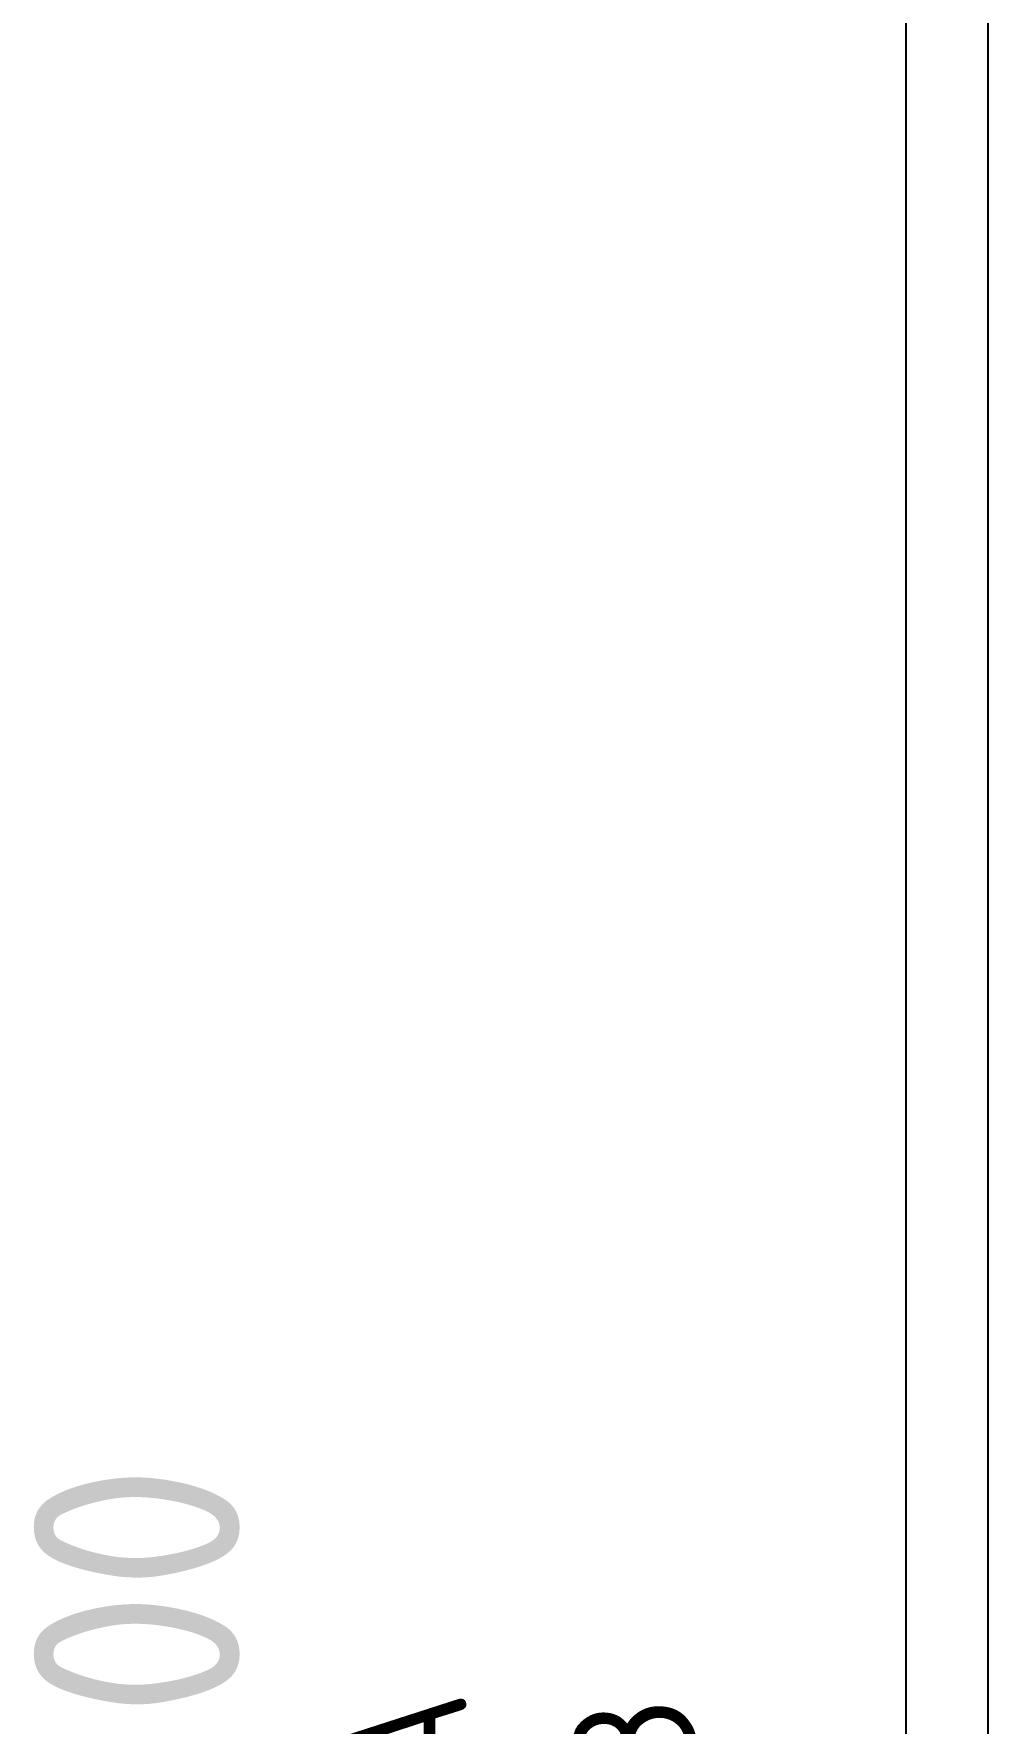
# Model space of a CAD drawing. Header units: millimetres. Extents: x 151130 to 215929, y 2134 to 34533.
# Drawn here: x 163504 to 163735.9, y 23129.5 to 23539.8 of the extents above; entities that cross this region are included whole.
import ezdxf

# ---------------------------------------------------------------- set-up
doc = ezdxf.new("R2010")
doc.units = ezdxf.units.MM
for name, color, linetype in [('MUEBLES', 8, 'Continuous'), ('OH CUBIERTA', 3, 'Continuous'), ('OH TEXTO', 1, 'Continuous'), ('OH!_LAM- A', 4, 'Continuous'), ('OH-_LAM-B', 6, 'Continuous')]:
    doc.layers.add(name, color=color, linetype=linetype)
doc.styles.get("Standard").update_dxf_attribs({"font": 'isocp2.shx'})

# ---------------------------------------------------------------- blocks, each defined once
blk = doc.blocks.new('CUR25.15070')
at = {"layer": 'OH TEXTO', "insert": (601.78, 375.84), "char_height": 50, "attachment_point": 1}
blk.add_mtext_dynamic_manual_height_columns('1500 X 700', width=453.8263, gutter_width=12.5, heights=[0], dxfattribs=at)
at = {"layer": 'OH!_LAM- A', "insert": (622.28, 300.74), "char_height": 50, "width": 489.7613, "attachment_point": 1}
blk.add_mtext('{\\H0.6x;CUR25.15070.A}', dxfattribs=at)
at = {"layer": 'OH-_LAM-B', "insert": (622.28, 245.03), "char_height": 50, "width": 489.7613, "attachment_point": 1}
blk.add_mtext('{\\H0.6x;CUR25.15070.B}', dxfattribs=at)
blk = doc.blocks.new('T2')
at = {"layer": 'MUEBLES'}
blk.add_lwpolyline([(1555.5, -556), (2944.5, -556), (2944.5, -536), (1555.5, -536)], close=True, dxfattribs=at)
at = {"layer": 'OH CUBIERTA'}
blk.add_blockref('CUR25.15070', (1500, -700), dxfattribs=at)

msp = doc.modelspace()

# ---------------------------------------------------------------- block references
at = {"color": 5, "rotation": 90}
msp.add_blockref('T2', (163179.88, 20783.22), dxfattribs=at)

doc.saveas('drawing.dxf')
